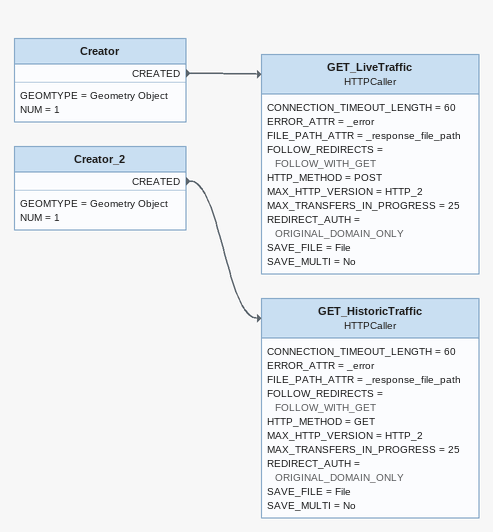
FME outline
Creator
    GEOMTYPE = Geometry Object
    NUM = 1
    CREATED -> GET_LiveTraffic
GET_LiveTraffic: HTTPCaller
    CONNECTION_TIMEOUT_LENGTH = 60
    ERROR_ATTR = _error
    FILE_PATH_ATTR = _response_file_path
    FOLLOW_REDIRECTS = FOLLOW_WITH_GET
    HTTP_METHOD = POST
    MAX_HTTP_VERSION = HTTP_2
    MAX_TRANSFERS_IN_PROGRESS = 25
    REDIRECT_AUTH = ORIGINAL_DOMAIN_ONLY
    SAVE_FILE = File
    SAVE_MULTI = No
Creator_2
    GEOMTYPE = Geometry Object
    NUM = 1
    CREATED -> GET_HistoricTraffic
GET_HistoricTraffic: HTTPCaller
    CONNECTION_TIMEOUT_LENGTH = 60
    ERROR_ATTR = _error
    FILE_PATH_ATTR = _response_file_path
    FOLLOW_REDIRECTS = FOLLOW_WITH_GET
    HTTP_METHOD = GET
    MAX_HTTP_VERSION = HTTP_2
    MAX_TRANSFERS_IN_PROGRESS = 25
    REDIRECT_AUTH = ORIGINAL_DOMAIN_ONLY
    SAVE_FILE = File
    SAVE_MULTI = No
